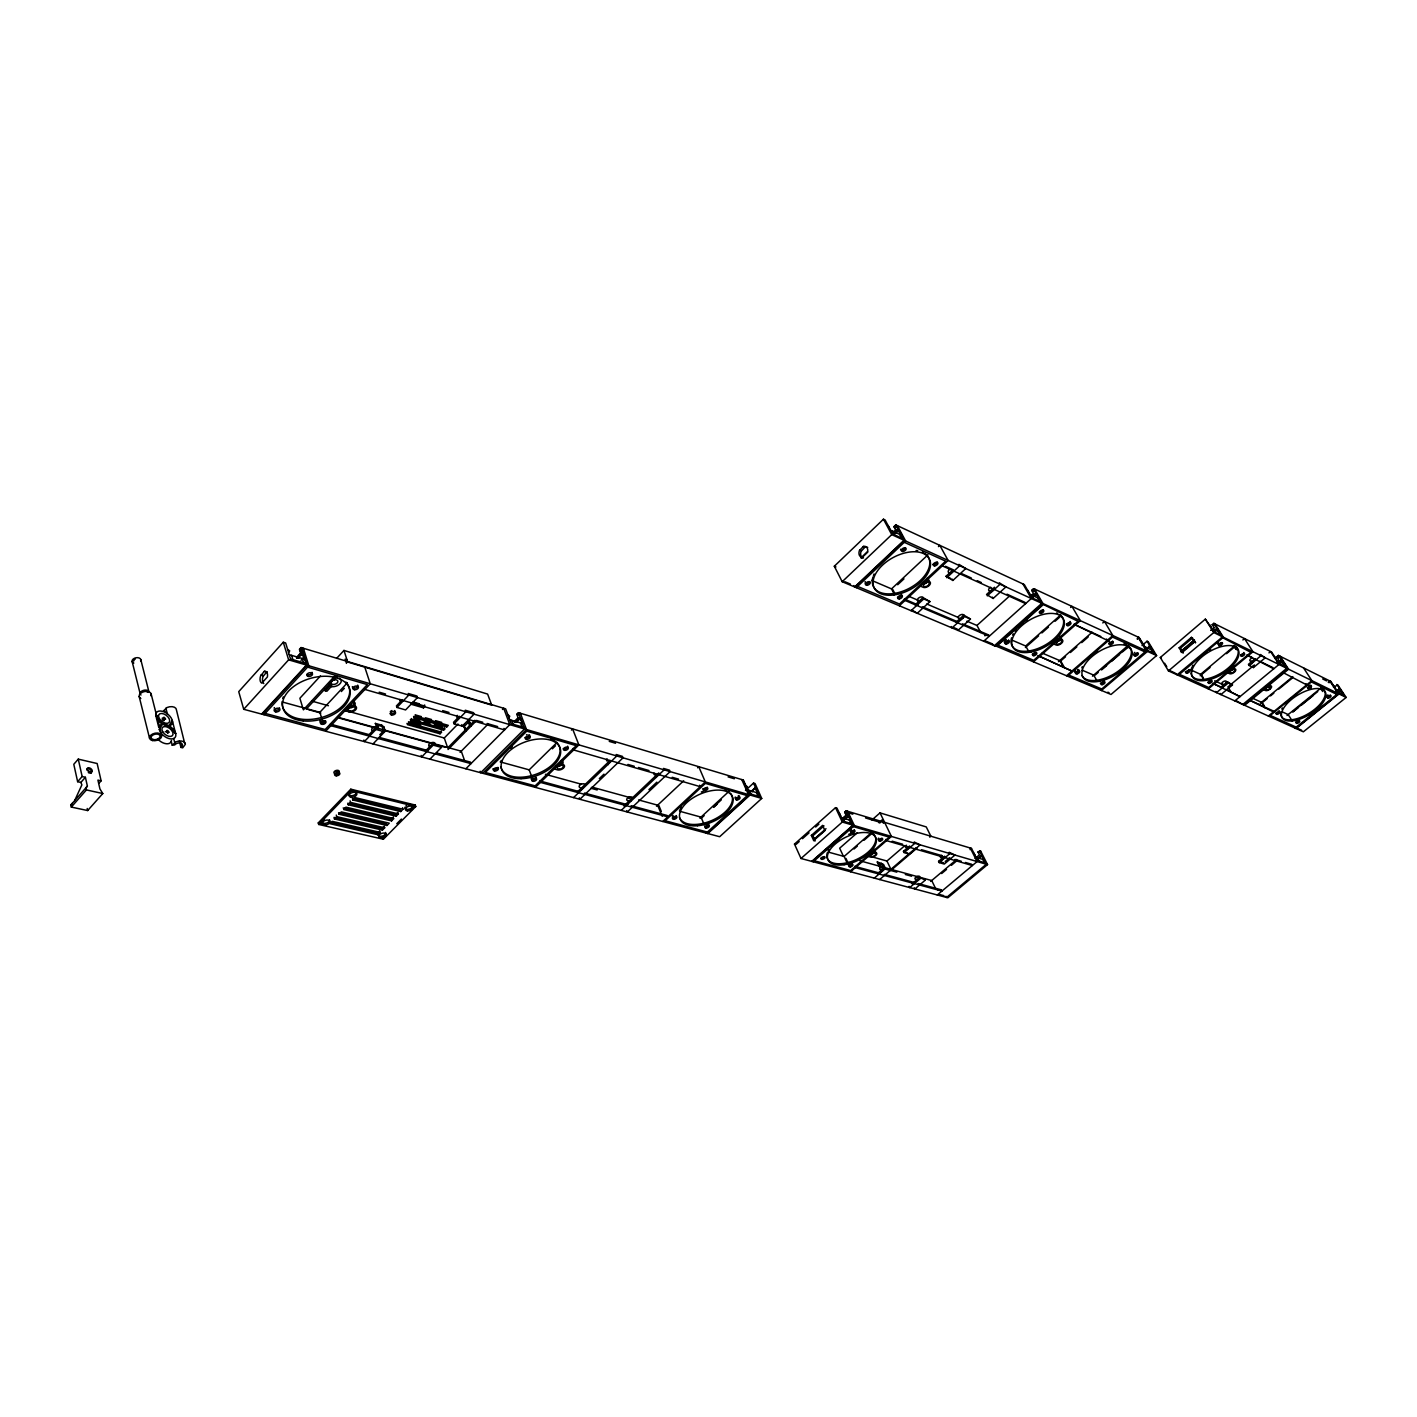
<?xml version="1.0" encoding="UTF-8"?>
<svg xmlns="http://www.w3.org/2000/svg" width="1417" height="1417" viewBox="0 0 1417 1417"><rect width="100%" height="100%" fill="white"/><g stroke="black" fill="none" stroke-linecap="round" stroke-linejoin="round"><path stroke-width="1.5" d="M1028.884 592.519L1027.36 589.862M882.95 867.859L881.48 867.983M975.215 855.744L973.975 853.282M465.13 727.488L466.37 730.959L464.865 730.534L464.067 724.512M840.653 815.909L839.413 813.305M889.61 528.364L888.105 525.548M814.332 839.183L813.145 836.561M746.972 788.189L747.344 786.718L745.767 785.479M167.915 733.404L166.763 731.438L165.222 731.739M267.175 671.924A6.217 3.472 -73.2 0 0 266.679 672.03L263.031 676.494A6.217 3.472 -73.2 0 0 263.792 683.579M867.718 547.476A5.703 4.127 -66.2 0 0 865.008 547.175L863.343 546.431L859.357 550.664A5.721 4.127 -66.2 0 0 861.518 557.164L863.52 557.944M865.008 547.175L861.022 551.408A5.703 4.127 -66.2 0 0 862.67 557.696M74.676 800.605L81.885 784.859L80.875 782.432L85.392 777.278L82.151 776.534L77.634 781.706L80.875 782.432M508.986 717.764L509.73 716.205L507.871 714.788M159.289 729.383L162.583 724.122L156.012 716.4M288.572 652.529L289.706 650.917L287.598 649.323M916.604 877.796L917.49 877.212M77.634 781.706L73.79 764.294L78.272 759.14L97.153 763.515L101.121 780.82L97.915 780.094L99.934 788.95L102.786 793.538L87.677 810.559L71.311 807.07L70.85 804.98L72.302 803.297M85.392 777.278L87.393 786.152L85.941 787.817L86.419 789.924L71.311 807.07M70.85 804.98L87.393 786.152M98.853 783.388L101.121 780.82M184.6 742.969L176.452 710.006A6.66 4.056 -12.6 0 0 166.993 707.544L163.469 710.909L165.116 711.334M180.933 747.414L181.642 746.617A4.198 2.497 -13 0 0 180.579 743.093A4.198 2.497 -13 0 0 174.716 744.917L172.254 745.271L175.832 741.888A6.748 4.021 -13 0 1 185.379 744.244L182.687 747.839L180.933 747.414L179.339 741.215M305.966 663.475L290.52 658.94L285.649 642.946L283.276 642.238L238.729 691.655L243.724 709.297L719.659 836.721L761.726 798.444L755.084 783.566L753.525 783.087L745.484 790.456M264.288 671.339L260.639 675.82A6.217 3.454 -73.2 0 0 261.808 683.153L267.423 676.936A6.217 3.454 -73.2 0 0 264.288 671.339L266.679 672.03M243.724 709.297L288.625 659.844L283.276 642.238M523.989 727.47L511.2 723.715L505.656 708.854L301.042 647.569L299.394 649.376L300.546 653.06L296.454 657.577M301.006 660.357L303.982 657.081L301.573 654.441L299.997 649.553L301.626 647.746L307.046 665.246L262.216 714.257M301.13 653.237L297.021 657.754L298.792 658.267M296.773 658.285L301.236 653.379L303.008 653.91M298.58 657.718L301.573 654.441M261.614 714.097L306.462 665.069L301.042 647.569M263.987 714.717L308.817 665.76L303.397 648.26M320.455 675.944L299.873 698.262L303.397 709.864L334.943 675.838M336.608 658.409L343.959 650.438L487.625 694.082L491.699 705.135L347.714 662.04L343.959 650.438M306.302 709.049L336.75 676.21M330.551 682.427L331.702 686.058L326.866 691.266L325.166 690.788L330.002 685.562L329.523 684.004M323.483 724.034L319.852 712.308L347.378 682.799M341.338 691.549L344.349 688.325M325.662 731.243L370.262 683.756L364.612 666.61M376.337 726.443L377.524 725.203L383.901 726.974L385.07 730.517L383.901 731.757M368.207 735.494L375.452 727.913L375.948 729.454L384.609 731.827L373.025 743.925M402.357 699.697L396.441 705.914L396.955 707.455L405.599 709.935L417.43 697.589L416.899 696.03L408.273 693.498L408.805 695.056L396.955 707.455M375.948 729.454L364.364 741.587L363.868 740.046M379.756 734.821L384.096 730.286L384.609 731.827M410.469 719.747L411.639 718.525L412.046 719.73L444.761 728.976L443.592 730.18L410.877 720.952L410.469 719.747L443.184 728.993L443.592 730.18M412.648 703.611L423.098 706.64L424.675 704.993M408.911 722.989L407.334 724.618L440.067 733.793L441.643 732.182L408.911 722.989L408.503 721.802L420.778 725.238M410.877 720.952L412.046 719.73M414.012 717.675L415.588 716.046L448.303 725.362L446.727 726.974L414.012 717.675L413.605 716.488L446.32 725.787L446.727 726.974M410.965 704.214L423.506 707.845L425.1 706.197L412.56 702.549M318.24 822.923L350.796 789.18L415.27 805.051L415.766 806.556L383.387 839.236L318.701 824.464L318.24 822.923L324.706 824.411M318.701 824.464L351.292 790.721L415.766 806.556M334.465 818.973L336.75 816.617L384.698 827.794L384.22 826.288L381.935 828.591L334.005 817.432L334.465 818.973L382.431 830.096L384.698 827.794M339.035 814.244L341.338 811.888L389.268 823.171L386.983 825.491L339.035 814.244L338.574 812.72L386.487 823.986L386.983 825.491M348.228 804.767L350.548 802.376L398.425 813.907L396.14 816.227L348.228 804.767L347.767 803.226L395.644 814.722L396.14 816.227M352.851 800.003L355.171 797.612L403.03 809.249L400.728 811.569L352.851 800.003L352.372 798.462L400.232 810.063L400.728 811.569M406.927 723.432L439.66 732.607L441.218 730.995M443.184 728.993L444.353 727.789L444.761 728.976M425.472 750.992L432.681 743.624L433.195 745.147L441.449 747.414L429.936 759.158M459.409 716.258L453.546 722.28L454.078 723.804L462.296 726.159L474.057 714.168L473.508 712.662L465.29 710.236L465.839 711.759L454.078 723.804M433.195 745.147L421.681 756.944L421.168 755.42M345.27 710.431L444.265 738.009L457.957 724.016M463.625 727.063L468.389 722.209L468.814 719.677L471.135 726.106L469.629 725.681L468.389 722.209L469.895 722.635M474.872 720.279L447.719 747.91L444.265 738.009M448.038 749.522L475.882 721.218M331.525 822.622L377.4 833.178L379.667 830.893L380.146 832.399L377.878 834.702L329.895 823.684L332.18 821.329L380.146 832.399M343.162 807.973L391.057 819.345L393.359 817.042M395.644 814.722L397.929 812.384L398.425 813.907M391.553 820.868L393.837 818.548L345.925 807.141L343.623 809.514L391.553 820.868L391.057 819.345M460.082 752.374L487.891 724.246M502.486 709.474L503.69 708.252L509.783 724.636L465.856 768.776M385.991 834.613L382.909 837.73L383.387 839.236M396.778 823.72L401.401 819.061M410.647 809.727L415.27 805.051M520.624 718.578L518.091 717.728L516.798 714.274L518.409 712.662L743.358 780.041L749.983 795.008L707.809 833.55L707.242 832.186M514.088 721.749L518.091 717.728M514.796 722.528L519.171 718.136L521.739 721.536M516.62 722.05L519.543 719.127M482.666 773.275L526.504 729.525L520.358 713.247M500.201 761.885L529.179 769.856L557.04 742.437M552.364 748.814L555.429 745.803M571.405 730.074L572.592 728.905L578.88 744.881L535.378 787.374M577.622 791.696L610.018 760.486M573.548 797.594L616.785 755.987L616.2 754.535L622.453 756.377L623.037 757.812L579.854 799.294L579.305 797.842M599.338 778.588L603.961 774.16M1033.861 591.048L1032.834 590.57L1034.552 589.011L1043.195 603.961L995.761 646.311L842.194 581.714L834.312 566.233L883.446 519.207L885.094 519.968L892.621 533.979L903.267 538.867M861.058 557.926L867.735 551.248A5.721 4.127 -66.2 0 0 863.343 546.431M892.675 532.721L895.686 529.869L893.932 526.628L895.739 524.91L1024.332 584.583L1031.948 597.832L1041.034 601.995M861.483 558.103L867.842 552.045M842.194 581.714L891.736 534.634L1043.195 603.961M893.011 534.191L897.528 529.905L898.75 530.472M895.013 533.695L898.024 530.844L897.528 529.905M855.071 587.134L904.436 540.444L896.146 525.087L894.34 526.805L896.093 530.064M623.87 805.954L658.781 772.938M856.311 587.648L905.658 541.011L897.368 525.654M621.248 810.365L664.13 769.856L663.546 768.439L669.533 770.193L670.117 771.61L627.288 811.994L626.721 810.577M648.915 789.641L656.85 782.166M656.496 806.238L683.702 780.767M697.589 767.784L698.758 766.686L705.312 781.918L662.749 821.488M871.614 580.368L891.523 588.887L927.958 554.809M897.687 584.743L903.975 578.862M938.461 546.608L939.808 545.35L948.132 560.459L899.352 605.75M915.099 604.9L923.016 597.584L929.924 601.605L917.26 613.278L911.893 609.965M946.751 577.711L959.699 565.737L958.937 564.373L965.792 568.536L952.879 580.456L945.989 576.329L952.472 570.36M911.06 610.692L923.76 598.948L929.924 601.605M699.892 818.14L729.436 790.934M701.078 818.477L704.178 815.607M713.513 807.017L721.288 799.861M713.92 807.141L717.02 804.271M751.683 790.952L754.765 788.153L755.934 788.49M706.233 833.125L748.406 794.547L741.782 779.58M752.09 791.855L754.765 788.153M707.42 833.444L749.593 794.884L742.969 779.935M955.997 622.276L963.826 615.155L970.468 619.034L957.927 630.406M994.521 587.24L986.533 594.502L993.14 598.47L1005.911 586.904L999.322 582.883L1000.083 584.229L987.295 595.848M970.468 619.034L964.57 616.501L952.029 627.908L951.285 626.562M977.269 625.163L1009.311 596.22M1031.682 590.358L1033.418 588.799L1034.817 589.437L1033.082 590.995L1031.682 590.358L1033.454 593.422L1030.566 596.026M1032.267 596.415L1035.42 593.581L1036.465 594.06M983.699 641.228L1031.293 598.523L1022.915 583.928M1032.78 597.283L1035.916 594.467L1035.42 593.581M1000.437 641.494L1038.023 607.893M1042.664 605.165L997.851 645.178L1033.702 660.304L1078 621.301L1041.902 603.837M975.091 858.489L979.448 854.841L977.996 851.989L980.67 851.121L987.543 864.6L947.814 897.793L800.995 858.489L794.494 844.089L835.534 807.655L836.969 808.08L843.115 821.152L852.343 823.862M799.223 841.574L795.947 844.497L794.494 844.089M802.5 838.669L809.072 832.842M815.643 827.014L818.92 824.109M811.356 835.428L822.568 825.491L824.003 825.898L812.791 835.835L811.356 835.428L813.695 840.529L815.129 840.919L812.791 835.835M1011.72 640.023L1025.66 645.993L1060.678 614.96L1062.431 617.989M1025.412 647.534L1038.608 635.861M1041.902 632.938L1048.491 627.093M1055.08 621.266L1060.022 616.873M1070.632 607.486L1071.925 606.352L1080.303 620.628L1033.454 661.828M814.846 838.581L826.005 828.697M843.115 817.875L846.126 815.218L844.691 812.189L846.197 810.861L971.477 848.376L977.73 860.668L985.683 863.006M813.606 840.086L824.765 830.22M813.695 840.529L824.942 830.592L822.568 825.491M842.708 818.636L846.48 815.324L845.046 812.295L846.551 810.967L853.317 825.279L812.118 861.465M843.08 819.717L848.659 816.05L844.142 820.018M800.995 858.489L842.3 822.055L987.543 864.6M1051.007 643.105L1054.283 640.218M811.764 861.377L852.963 825.172L846.197 810.861M813.199 861.749L854.38 825.597L847.614 811.268L844.691 812.189M857.409 832.665L839.661 848.198L843.186 855.797M871.951 819.947L880.028 812.88L926.257 826.926L930.863 836.207L929.765 837.164M1058.481 661.668L1092.153 632.23M1102.78 622.949L1104.481 621.461L1112.841 635.524L1066.523 675.75M1065.549 656.744L1060.695 660.995L1063.83 666.486M1070.402 652.511L1076.867 646.861M1081.72 642.627L1088.185 636.959M878.735 822.657L882.862 820.248L879.744 822.958M827.989 852.007L844.125 856.453L871.455 832.629M854.044 848.996L857.374 846.091M864.033 840.281L870.693 834.489M850.607 871.774L891.417 836.437L880.028 812.88M1092.472 676.175L1127.897 645.621L1129.65 648.543M1095.004 675.183L1098.228 672.42M1101.452 669.639L1127.224 647.427M1137.16 638.854L1138.825 637.42L1147.203 651.253M1101.753 669.763L1106.588 665.6M1111.424 661.438L1119.465 654.512M1122.689 651.731L1127.525 647.569M1137.461 638.996L1139.144 637.561L1147.504 651.395L1101.434 690.451M878.487 864.441L879.567 863.52L883.517 864.6L884.917 867.523L880.967 866.442L877.3 861.943L879.868 867.381L880.967 866.442M872.057 856.86L886.953 861.022L905.002 845.506M1142.013 645.55L1147.044 641.228L1148.248 641.795L1156.609 655.575L1111.017 694.472L995.531 645.869M878.257 872.943L884.297 867.753L884.917 869.011L890.23 870.481L879.638 879.55M904.081 852.556L914.868 843.31L914.231 842.035L920.129 844.851L909.377 854.079L904.081 852.556L903.461 851.298L909.625 846.002M874.307 878.115L884.917 869.011M1145.839 648.667L1150.073 646.223M1146.335 649.5L1149.665 646.648L1149.169 645.798M916.055 847.791L890.921 869.33L886.953 861.022M1100.513 690.061L1146.282 650.846L1137.922 636.995M890.815 870.516L917.118 847.986M1333.503 687.227L1337.861 684.942L1346.15 697.447L1303.339 731.81L1168.458 670.914L1160.31 657.488L1205.336 619.14L1214.156 631.858L1221.525 635.471M1194.389 642.114L1182.061 652.582L1179.139 647.817L1191.431 637.349L1195.541 642.663L1191.431 637.349M1179.139 647.817L1180.29 648.366L1192.583 637.916M1180.627 651.554L1193.964 640.236M1211.517 630.051L1214.263 627.713L1212.208 624.755L1213.855 623.356L1271.634 652.05L1279.25 663.829L1285.998 667.141M1180.928 651.696L1194.248 640.378M1212.474 624.897L1214.139 623.498L1222.588 636.835L1177.102 674.829L1176.376 673.606M1182.575 651.413L1187.411 647.303M1190.617 644.576L1193.84 641.848M1213.731 624.968L1212.208 624.755M1210.685 630.37L1213.979 627.572M912.105 883.801L919.615 877.442L925.336 880.099L914.851 888.973L914.248 887.715M939.205 862.616L949.886 853.565L949.248 852.308L954.952 855.053L944.289 864.069L939.205 862.616L938.585 861.359L944.678 856.187M920.218 878.699L909.714 887.591L909.112 886.351M1213.271 631.38L1216.92 628.192M1168.458 670.914L1213.802 632.531L1346.15 697.447M945.192 861.536L949.762 857.675M930.65 881.445L956.652 859.481M941.65 873.545L946.521 869.436M951.392 865.326L956.262 861.217M970.025 849.598L971.477 848.376M1178.253 675.342L1223.42 637.243L1214.971 623.923M980.67 851.121L977.996 851.989M977.801 858.082L981.928 855.655L978.722 858.348M978.208 858.897L981.025 855.372M937.275 894.977L977.11 861.554L970.255 848.004M1190.811 669.904L1200.571 674.368L1233.941 646.382L1236.527 649.553L1233.941 646.382M1200.199 675.75L1210.065 667.478M1226.537 653.68L1234.774 646.772M1242.886 639.953L1244.516 638.589L1252.947 651.731L1208.311 688.91M1220.781 687.298L1227.405 681.772L1232.489 684.96L1220.887 694.596L1220.143 693.391M1255.179 658.692L1248.43 664.307L1249.192 665.512L1253.478 667.566L1265.275 657.771L1260.244 654.495L1261.006 655.681L1249.192 665.512M1232.489 684.96L1228.167 682.976L1216.53 692.63L1215.786 691.425M1228.433 686.519L1254.417 664.945M1268.977 652.865L1270.588 651.537L1278.966 664.502L1234.845 700.884M1278.541 659.454L1276.77 656.726L1278.382 655.398L1330.705 681.382L1338.994 693.94L1296.041 728.515L1295.297 727.382L1301.638 730.233M1277.815 657.24L1279.409 655.912L1287.787 668.824L1243.825 704.94M1277.443 662.359L1281.429 660.092L1278.205 662.731M1244.604 705.312L1288.567 669.196L1280.189 656.301M1260.315 703.275L1292.835 676.635M1267.205 698.599L1262.228 702.673L1264.336 705.985M1270.535 695.889L1273.848 693.161M1278.825 689.087L1292.091 678.229M1268.374 716.028L1311.859 680.638L1303.534 667.885M1336.851 694.419L1311.416 681.967L1270.305 715.426L1296.218 727.151M1287.026 715.496L1320.343 688.52L1321.299 688.999M1328.172 682.179L1329.731 680.904L1338.038 693.462L1295.049 728.072M1292.765 711.795L1317.739 691.567M1328.88 682.533L1330.457 681.258L1338.764 693.816L1295.793 728.409M1292.995 711.901L1297.99 707.862M1301.32 705.17L1312.974 695.729M1329.128 682.657L1330.705 681.382M1336.072 691.177L1339.915 689.016M1336.585 691.939L1339.207 688.662M1309.025 715.089L1319.174 706.906M628.918 798.515L629.892 798.125M335.758 771.521L337.813 771.468M164.142 720.58L164.372 719.163L162.158 718.242M984.691 635.684L988.517 634.905L989.261 636.251L905.056 600.471M938.125 890.195L941.331 889.823L941.933 891.063L855.39 867.647L854.788 866.354L880.116 873.226M86.419 789.924L102.786 793.538M265.192 713.406L325.166 729.507L367.357 684.588L307.578 667.124M707.366 832.08L665.14 820.744L705.365 783.371L747.255 795.61M814.297 860.774L850.678 870.552L889.274 837.11L853.247 826.589L852.627 825.279M939.932 894.605L943.952 895.686M368.579 734.484L330.374 724.122L330.87 725.699L470.993 763.621L470.462 762.116L436.507 752.905M379.189 737.371L428.005 750.603M578.083 791.306L539.912 780.962L540.462 782.414L667.726 816.847L667.141 815.466L631.096 805.688M584.442 793.042L626.863 804.537M884.332 874.378L913.876 882.384M918.11 883.535L941.331 889.823M283.577 702.336L319.852 712.308M338.468 717.427L461.269 751.187L464.758 761.106M545.403 774.32L581.395 784.221M591.987 787.126L630.104 797.612M638.571 799.932L657.63 805.175L662.182 816.245M679.947 811.321L701.008 817.113L704.302 824.889M859.942 860.792L931.713 880.542L935.557 888.406M308.375 709.616L320.844 713.052M339.566 718.189L374.92 727.913M385.459 730.8L431.122 743.34M437.339 745.059L445.629 747.344M590.836 788.242L597.195 789.977M890.531 870.428L896.855 872.163M905.304 874.484L911.645 876.22M877.3 861.943L883.517 864.6L882.437 865.539L881.25 863.042M376.993 728.48L375.346 723.396L381.722 725.167L383.901 726.974L382.732 728.214L381.722 725.167M311.563 701.025L328.407 705.719M344.969 710.696L348.883 711.777A4.959 3.011 -16.6 0 0 355.632 709.864A4.959 3.011 -16.6 0 0 354.551 705.755L353.223 701.574A4.959 3.011 -16.5 0 1 354.888 704.887M554.224 768.97L557.483 769.892A4.464 2.533 -20.8 0 0 563.505 768.103A4.464 2.533 -20.8 0 0 563.01 764.489L561.522 760.592A4.464 2.533 -20.8 0 1 562.956 762.753M868.302 856.453L870.693 857.126A3.79 1.86 -25.4 0 0 875.671 855.549A3.79 1.86 -25.4 0 0 875.883 852.627L874.254 849.208M350.637 704.656L354.551 705.755M559.75 763.568L563.01 764.489M873.492 851.954L875.883 852.627M263.367 675.679L260.976 675.006L263.314 675.732M413.693 719.11L419.822 720.846M423.913 721.997L430.042 723.733M434.133 724.902L442.317 727.204M421.327 716.595L415.181 714.841L415.588 716.046M425.401 717.764L431.53 719.517M435.621 720.668L441.75 722.422M330.002 685.562L331.702 686.058M903.461 851.298L909.377 854.079M938.585 861.359L943.669 862.811M364.931 689.441L504.523 729.914L503.974 728.427M972.363 865.539L886.546 840.653L885.926 839.378M379.207 692.187L385.566 694.029M413.055 702L419.397 703.842M442.653 710.608L448.994 712.45M476.484 720.438L482.825 722.28M487.058 723.502L497.633 726.584M627.926 764.436L634.249 766.26M638.465 767.483L649.021 770.547M672.207 777.295L678.53 779.12M892.196 841.202L902.664 844.231M921.511 849.704L942.429 855.779M954.987 859.428L961.275 861.253M965.455 862.475L971.743 864.299M749.38 793.644L759.565 796.637L753.525 783.087M288.625 659.844L761.726 798.444M289.227 654.654L304.655 659.206M509.73 719.747L522.483 723.502M747.769 790.013L757.953 793.006M841.468 817.662L850.696 820.39M976.047 857.391L984.018 859.729M609.257 741.392L615.563 743.27M728.09 776.888L734.36 778.765M846.48 812.278L852.839 814.173M865.539 817.963L880.347 822.391M299.997 649.553L301.75 650.066M516.798 714.274L518.746 714.859M346.846 659.72L345.146 659.206L346.492 663.369M163.486 720.527L162.176 719.57M1102.267 689.831L1101.009 689.317L1101.753 690.575M1107.828 692.187L1109.05 692.7M844.815 581.714L850.413 584.07M953.269 627.394L957.201 629.042M985.825 641.104L991.776 643.619M992.201 643.796L994.362 645.727L1041.796 603.323L1033.418 588.799M1101.735 688.999L1068.755 675.077L1112.522 637.083L1145.007 651.926M857.639 586.39L899.476 604.032L945.635 561.167L904.294 542.304M904.312 599.09L918.358 605.059M922.361 606.759L956.44 621.266M962.462 623.817L988.517 634.905M834.312 566.233L835.977 566.959M1042.221 653.078L1059.721 660.57L1063.618 667.407M1082.039 670.135L1093.694 675.13L1096.829 680.532M908.74 596.274L918.765 600.56M926.789 603.996L958.884 617.741M966.908 621.177L976.951 625.464L980.83 632.549M1053.752 643.973L1056.09 645.001A4.18 2.196 -29.6 0 0 1061.404 643.407A4.18 2.196 -29.6 0 0 1062.059 639.758L1060.04 636.286M920.483 586.142L923.211 587.329A4.481 2.568 -28.5 0 0 929.038 585.646A4.481 2.568 -28.5 0 0 929.41 581.572L927.427 577.906A4.481 2.586 -28.6 0 1 928.224 580.385M926.683 580.368L929.41 581.572M859.641 549.973L861.341 550.664M1059.721 638.73L1062.059 639.758M945.989 576.329L950.594 578.402M942.305 565.879L1025.607 603.624M1179.475 674.315L1208.701 687.528L1250.892 652.351L1221.401 637.083M1168.866 670.223L1175.224 673.093M1236.226 700.671L1242.78 704.479L1286.76 668.31L1278.382 655.398M1100.796 636.446L1073.944 624.242L1107.315 640.342L1106.553 639.049M945.511 566.286L953.446 569.882M961.381 573.495L971.3 577.994M977.252 580.687L981.219 582.493M1006.991 594.184L1024.845 602.296M1222.251 687.67L1212.793 683.366L1239.999 696.633L1226.024 689.406M1214.652 680.833L1224.129 685.19M1251.565 697.766L1261.467 702.318L1264.991 707.88M1282.19 711.83L1288.177 714.575L1292.357 721.094M1146.743 650.137L1154.642 653.751L1147.044 641.228M1042.93 603.518L1156.609 655.575M1160.31 657.488L1161.462 658.019M1144.706 646.772L1152.606 650.403M890.602 530.224L901.265 535.13M1029.911 594.29L1038.998 598.47M893.932 526.628L895.562 527.372M1142.173 642.574L1143.696 645.089M1034.552 589.011L1139.144 637.561M1180.715 649.057L1182.203 651.483M1227.671 672.792L1229.566 673.695A3.826 1.842 -31 0 0 1234.313 672.225A3.826 1.842 -31 0 0 1235.252 668.966L1233.339 668.062M1263.663 689.654L1265.487 690.504A3.755 1.754 -31.1 0 0 1270.093 689.052A3.755 1.754 -31.1 0 0 1271.084 685.917L1269.26 685.049M1273.706 668.842L1246.854 654.973L1252.433 657.683M1322.805 691.531L1320.343 688.52M1259.89 661.314L1272.944 667.655M1338.233 692.789L1344.45 695.836L1336.904 684.464M1212.102 628.617L1219.47 632.23M1277.213 660.676L1283.961 664.006M1336.213 689.742L1342.43 692.807M1322.681 678.956L1326.595 680.886M1276.77 656.726L1278.577 657.63M1209.551 624.56L1211.074 626.987M1274.68 656.744L1276.203 659.1M1333.698 685.934L1335.221 688.219M375.346 723.396L377.524 725.203L378.676 728.763M173.087 730.782L175.637 733.528L172.272 720.474L169.013 725.734L175.637 733.528M1339.703 689.406L1341.421 691.283M1282.934 662.43L1280.649 659.702M1216.583 628.581L1218.443 630.618M1149.665 646.648L1151.596 648.738M1035.916 594.467L1037.988 596.699M898.024 530.844L900.256 533.253M981.432 856.205L983.185 858.1M849.881 818.654L847.596 815.731M755.172 789.056L757.139 791.2M1341.474 692.328L1343.493 695.375M1337.187 690.221L1339.189 693.267M1310.654 680.815L1311.416 681.967M1305.925 683.685L1306.669 684.854L1282.562 672.331M1282.916 663.493L1284.953 666.628M1278.258 661.19L1280.295 664.343M1268.091 685.934L1270.093 689.069M1252.717 666.38L1253.478 667.566M1213.855 623.356L1222.304 636.694M1218.354 631.681L1220.391 634.922M1213.253 629.166L1215.308 632.425M1205.336 619.14L1213.802 632.531M1227.405 681.772L1228.167 682.976M1227.919 686.926L1230.859 691.638M1201.386 674.758L1203.352 677.946M1200.571 674.368L1203.724 679.505M1180.29 648.366L1183.213 653.113M1164.632 663.245L1166.758 666.734M1151.401 649.854L1153.438 653.202M1145.928 647.339L1147.965 650.686M1037.598 597.832L1039.635 601.357M1031.31 594.927L1033.347 598.47M1025.66 645.993L1028.795 651.554M992.378 597.124L993.14 598.47M952.118 579.075L952.879 580.456M963.826 615.155L964.57 616.501M895.739 524.91L904.028 540.267L854.664 586.957L853.937 585.54M899.618 534.368L901.637 538.106M892.249 530.985L894.269 534.74M883.446 519.207L891.736 534.634M923.016 597.584L923.76 598.948M892.692 589.401L894.623 593.068M891.523 588.887L894.233 594.06M979.448 850.767L986.321 864.246L946.574 897.457L945.971 896.235M982.796 859.375L984.461 862.652M977.287 857.746L978.952 861.04M924.716 878.859L925.336 880.099M881.852 819.929L883.482 823.33M889.628 869.206L890.23 870.481M883.234 867.204L883.836 868.462M849.297 819.965L850.926 823.454M842.885 818.087L844.532 821.577M835.534 807.655L842.3 822.055M845.949 858.436L848.34 863.555M844.125 856.453L847.525 863.768M756.395 792.546L758.006 796.177M749.345 790.473L750.957 794.105M699.626 785.248L700.211 786.648L573.672 749.965L573.106 748.495M658.87 805.511L661.314 811.445M518.409 712.662L524.538 728.958L480.7 772.743L480.168 771.255M520.535 722.936L522.023 726.903M511.696 720.332L513.184 724.3M529.179 769.856L533.253 780.767M461.765 724.636L462.296 726.159M439.66 732.607L440.067 733.793M440.917 745.891L441.449 747.414M423.098 706.64L423.506 707.845M402.534 807.725L403.03 809.249M347.555 707.614L348.883 711.777M381.935 828.591L382.431 830.096M377.4 833.178L377.878 834.702M324.688 689.229L325.166 690.788M350.796 789.18L351.292 790.721M350.07 800.853L350.548 802.376M302.282 658.515L303.61 662.784M291.601 655.362L292.912 659.631M336.29 815.076L336.75 816.617M180.579 742.49L181.642 746.617M165.895 708.163L167.454 714.221M173.671 738.47L174.716 742.526M171.209 741.233L172.254 745.271M151.141 693.94L161.662 735.494M156.472 718.26L158.81 727.541M140.797 659.578L148.962 691.957M132.118 661.456L140.194 693.887M139.185 696.579L149.547 738.239M78.272 759.14L82.151 776.534M87.216 808.469L87.677 810.559M1194.372 639.829L1194.531 641.033M1232.436 669.444A2.799 1.346 -31 0 1 1230.611 670.542M1233.8 666.539A3.826 1.842 -31.1 0 1 1233.463 667.726M1251.831 663.741A2.728 1.311 -31.3 0 1 1251.973 662.908M1252.291 662.447A2.728 1.311 -31.3 0 1 1253.266 661.544M1224.625 685.314A2.71 1.293 -30.8 0 1 1226.449 684.322M1223.544 684.376A2.71 1.293 -30.8 0 1 1221.684 683.348A2.71 1.293 -30.8 0 1 1224.873 681.028A2.71 1.293 -30.8 0 1 1226.166 682.463M1251.317 661.048A2.728 1.311 -31.3 0 1 1249.794 660.18A2.728 1.311 -31.3 0 1 1251.849 658.002M1221.56 642.787A2.249 1.098 -31.3 0 1 1219.576 644.239A2.249 1.098 -31.3 0 1 1217.894 644.08M1217.876 643.442A2.249 1.098 -31.3 0 1 1218.372 642.663M1243.825 652.493A2.214 1.063 -31.3 0 1 1243.046 654.193A2.214 1.063 -31.3 0 1 1240.654 655.132M1211.092 679.469A2.179 1.045 -30.7 0 1 1210.543 681.329A2.179 1.045 -30.7 0 1 1207.833 682.144M1209.339 679.682A2.179 1.045 -30.7 0 1 1210.756 679.381M1188.969 669.479A2.214 1.08 -30.6 0 1 1187.712 671.392A2.214 1.08 -30.6 0 1 1185.267 671.835M1234.012 645.461A26.551 12.93 -31 0 1 1222.446 672.26A26.551 12.93 -31 0 1 1190.9 672.933M1190.9 670.914A26.551 12.93 -31 0 1 1191.768 667.566M1192.282 666.38A26.551 12.93 -31 0 1 1192.919 665.175M1196.444 660.251A26.551 12.93 -31 0 1 1198.764 657.807M1205.849 652.174A26.551 12.93 -31 0 1 1207.426 651.165M1209.038 650.208A26.551 12.93 -31 0 1 1210.667 649.305M1218.992 645.851A26.551 12.93 -31 0 1 1220.622 645.39M1268.25 686.342A2.728 1.275 -31.1 0 1 1265.842 687.582M1310.69 685.084A2.125 0.974 -31.5 0 1 1309.538 686.873A2.125 0.974 -31.5 0 1 1307.218 687.422M1308.422 685.297A2.125 0.974 -31.5 0 1 1308.901 685.049M1330.262 695.109A2.09 0.939 -31.5 0 1 1328.756 696.597A2.09 0.939 -31.5 0 1 1326.897 696.951M1327.127 695.552A2.09 0.939 -31.5 0 1 1327.942 694.897M1298.804 720.686A2.072 0.939 -31 0 1 1295.917 722.245M1295.864 720.792A2.072 0.939 -31 0 1 1296.236 720.456M1278.984 710.608A2.09 0.956 -30.9 0 1 1278.311 712.273A2.09 0.956 -30.9 0 1 1275.885 713.141M1323.177 689.193A25.099 11.407 -31.2 0 1 1306.527 714.699A25.099 11.407 -31.2 0 1 1280.809 712.096M1281.8 709.031A25.099 11.407 -31.2 0 1 1282.35 707.933M1285.485 703.434A25.099 11.407 -31.2 0 1 1286.512 702.283M1288.779 700.033A25.099 11.407 -31.2 0 1 1290.019 698.918M1294.111 695.765A25.099 11.407 -31.2 0 1 1295.563 694.791M1309.45 688.414A25.099 11.407 -31.2 0 1 1310.938 688.042M1320.786 687.936A25.099 11.407 -31.2 0 1 1322.486 688.697M341.001 679.735A7.067 4.357 -16.1 0 1 338.681 684.854A7.067 4.357 -16.1 0 1 331.064 686.607M333.509 677.84A7.067 4.357 -16.1 0 1 337.707 677.627M339.407 678.194A7.067 4.357 -16.1 0 1 340.611 679.15M332.34 680.621A3.596 2.214 -16.1 0 1 337.848 681.17A3.596 2.214 -16.1 0 1 333.278 684.464A3.596 2.214 -16.1 0 1 331.915 680.939M334.589 679.558A3.596 2.214 -16.1 0 1 332.446 680.142M394.475 710.555A2.71 1.63 -17.5 0 1 394.103 713.141A2.71 1.63 -17.5 0 1 390.242 713.318M390.313 711.635A2.71 1.63 -17.5 0 1 391.96 710.555M159.094 727.328A9.706 5.668 38 0 1 171.581 727.559A9.706 5.668 38 0 1 172.467 738.895A9.706 5.668 38 0 1 159.253 729.436M155.941 716.311A9.671 5.615 37.9 0 1 166.196 713.017A9.671 5.615 37.9 0 1 170.394 725.398A9.671 5.615 37.9 0 1 156.331 717.463M171.51 740.471A9.689 5.686 38 0 1 166.25 743.748A9.689 5.686 38 0 1 157.588 738.93M157.783 716.205A6.447 3.755 37.9 0 1 158.031 715.656M140.974 695.003A4.481 2.763 -11.9 0 1 143.259 690.416A4.481 2.763 -11.9 0 1 148.998 692.382M132.525 662.235A4.446 2.781 -11.5 0 1 136.156 657.736A4.446 2.781 -11.5 0 1 140.602 660.907M133.836 663.085A4.446 2.781 -11.5 0 1 132.879 662.571M139.752 697.642A6.129 3.755 -11.9 0 1 144.764 691.496A6.129 3.755 -11.9 0 1 150.875 695.747M140.85 698.475A6.129 3.755 -11.9 0 1 140.23 698.103M146.766 691.496A2.852 1.754 -11.9 0 1 147.368 692.275M133.694 661.137A2.816 1.771 -11.5 0 1 133.836 660.198M134.172 659.755A2.816 1.771 -11.5 0 1 135.288 659.029M1059.898 639.864A3.029 1.612 -29.6 0 1 1056.09 641.83M1060.554 636.658A4.162 2.196 -29.6 0 1 1060.571 638.5M1058.34 640.006A3.029 1.612 -29.6 0 1 1057.667 640.413M1043.036 609.824A2.444 1.328 -29.8 0 1 1039.423 612.038M1070.083 621.425A2.409 1.275 -30 0 1 1069.162 623.533A2.409 1.275 -30 0 1 1066.346 624.242M1035.986 652.582A2.373 1.258 -29.2 0 1 1032.267 654.3M1008.55 639.899A2.409 1.293 -29 0 1 1006.247 642.574A2.409 1.293 -29 0 1 1004.494 641.122M1005.273 640.289A2.409 1.293 -29 0 1 1006.353 639.687M1061.528 616.076A28.925 15.481 -29.5 0 1 1039.936 647.675A28.925 15.481 -29.5 0 1 1011.561 637.774M1012.553 635.099A28.925 15.481 -29.5 0 1 1013.244 633.753M1014.962 630.99A28.925 15.481 -29.5 0 1 1015.989 629.609M1025.837 620.628A28.925 15.481 -29.5 0 1 1027.52 619.512M1056.497 612.959A28.925 15.481 -29.5 0 1 1057.72 613.402M1059.845 614.571A28.925 15.481 -29.5 0 1 1060.748 615.279M1112.593 641.051A2.356 1.204 -30.2 0 1 1111.158 642.964A2.356 1.204 -30.2 0 1 1108.714 643.389M1108.891 641.688A2.356 1.204 -30.2 0 1 1109.316 641.299M1137.585 652.688A2.32 1.169 -30.3 0 1 1135.194 654.725A2.32 1.169 -30.3 0 1 1133.458 653.928M1134.291 652.741A2.32 1.169 -30.3 0 1 1134.769 652.387M1104.268 680.957A2.285 1.151 -29.7 0 1 1102.709 682.959A2.285 1.151 -29.7 0 1 1100.283 683.118M1077.398 669.621A2.32 1.187 -29.5 0 1 1078.798 670.914A2.32 1.187 -29.5 0 1 1075.68 672.65A2.32 1.187 -29.5 0 1 1075.379 670.755M1128.145 645.709A27.826 14.205 -29.9 0 1 1115.693 672.898A27.826 14.205 -29.9 0 1 1081.95 675.519M1081.826 667.956A27.826 14.205 -29.9 0 1 1082.287 666.716M1087.459 658.958A27.826 14.205 -29.9 0 1 1091.373 655.185M1095.961 651.714A27.826 14.205 -29.9 0 1 1097.59 650.651M1123.858 643.903A27.826 14.205 -29.9 0 1 1126.196 644.629M927.444 581.82A3.259 1.878 -28.6 0 1 923.353 583.963M927.409 579.801A3.259 1.878 -28.6 0 1 927.71 580.191M926.47 581.484A3.259 1.878 -28.6 0 1 924.362 582.812M991.457 591.792A3.135 1.736 -29.4 0 1 992.732 590.836M960.602 619.902A3.1 1.718 -28.7 0 1 961.718 618.892M962.426 618.503A3.1 1.718 -28.7 0 1 963.17 618.219M958.423 618.255A3.1 1.718 -28.7 0 1 960.46 614.889A3.1 1.718 -28.7 0 1 963.808 615.74M990.022 590.995A3.117 1.754 -29.4 0 1 988.623 589.578A3.117 1.754 -29.4 0 1 990.713 587.24M918.659 601.251A3.171 1.807 -28.3 0 1 917.72 599.001A3.171 1.807 -28.3 0 1 921.44 596.911A3.171 1.807 -28.3 0 1 923.034 598.806M950.4 572.751A3.188 1.824 -29.1 0 1 948.186 571.6A3.188 1.824 -29.1 0 1 950.311 568.925M905.374 547.67A2.639 1.559 -28.6 0 1 903.019 549.92A2.639 1.559 -28.6 0 1 900.574 549.265M937.186 562A2.586 1.506 -28.9 0 1 935.557 563.966A2.586 1.506 -28.9 0 1 933.006 564.338M901.407 594.361A2.568 1.47 -28 0 1 900.592 596.646A2.568 1.47 -28 0 1 897.51 597.372M869.524 581.572A2.604 1.523 -27.6 0 1 867.682 583.485A2.604 1.523 -27.6 0 1 865.185 583.627M864.955 582.068A2.604 1.523 -27.6 0 1 865.291 581.59M926.807 555.057A31.156 18.155 -28.3 0 1 904.507 590.535A31.156 18.155 -28.3 0 1 872.961 576.967M873.457 575.479A31.156 18.155 -28.3 0 1 874.094 573.956M916.055 550.487A31.156 18.155 -28.3 0 1 917.755 550.699M922.272 551.992A31.156 18.155 -28.3 0 1 923.583 552.612M924.77 553.338A31.156 18.155 -28.3 0 1 925.85 554.153M385.601 832.417A3.932 2.196 -17.5 0 1 381.279 836.278A3.932 2.196 -17.5 0 1 379.118 833.037M329.576 819.823A4.038 2.285 -16.4 0 1 326.831 822.976A4.038 2.285 -16.4 0 1 322.12 822.604M322.031 820.833A4.038 2.285 -16.4 0 1 324.086 819.115M410.452 804.537A3.95 2.232 -17.9 0 1 412.188 807.105A3.95 2.232 -17.9 0 1 407.494 809.408A3.95 2.232 -17.9 0 1 404.943 807.229M405.864 805.972A3.95 2.232 -17.9 0 1 406.644 805.423M356.411 792.847A4.056 2.338 -16.8 0 1 352.39 795.645A4.056 2.338 -16.8 0 1 348.582 794.228M348.919 792.935A4.056 2.338 -16.8 0 1 349.45 792.298M353.152 790.721A4.056 2.338 -16.8 0 1 356.446 792.209M874.324 852.219A2.763 1.364 -25.4 0 1 870.853 854.008M875.086 849.846A3.79 1.86 -25.4 0 1 875.015 850.909M873.014 852.237A2.763 1.364 -25.4 0 1 872.394 852.609M942.358 859.534A2.639 1.258 -26.2 0 1 943.226 858.72M916.02 879.319A2.604 1.24 -25.8 0 1 915.329 877.69A2.604 1.24 -25.8 0 1 918.677 876.131A2.604 1.24 -25.8 0 1 919.35 877.743M941.65 857.728A2.639 1.258 -26.2 0 1 940.41 857.002A2.639 1.258 -26.2 0 1 941.579 855.39M907.305 849.438A2.692 1.311 -25.9 0 1 907.695 848.996M881.268 872.234A2.675 1.293 -25.4 0 1 882.065 870.994M882.596 870.605A2.675 1.293 -25.4 0 1 883.198 870.268M880.789 869.684A2.657 1.293 -25.4 0 1 880.046 868.019A2.657 1.293 -25.4 0 1 883.446 866.425A2.657 1.293 -25.4 0 1 884.208 868.09M906.154 847.579A2.675 1.311 -25.9 0 1 906.543 845.205M854.362 829.618A2.214 1.116 -25.3 0 1 852.414 831.673A2.214 1.116 -25.3 0 1 850.271 831.07M851.015 830.008A2.214 1.116 -25.3 0 1 851.458 829.689M881.994 838.244A2.179 1.08 -25.6 0 1 878.965 839.891A2.179 1.08 -25.6 0 1 878.699 838.138M852.379 863.697A2.161 1.063 -25 0 1 850.271 865.504A2.161 1.063 -25 0 1 848.358 864.937M824.304 856.577A2.196 1.098 -24.7 0 1 821.152 858.064M872.978 833.692A26.321 13.09 -25.1 0 1 854.734 860.261A26.321 13.09 -25.1 0 1 827.28 852.751M828.201 850.537A26.321 13.09 -25.1 0 1 828.821 849.403M836.083 841.539A26.321 13.09 -25.1 0 1 838.935 839.466M848.694 834.347A26.321 13.09 -25.1 0 1 850.43 833.692M871.189 832.629A26.321 13.09 -25.1 0 1 872.128 833.125M335.014 773.647A2.763 1.612 -16.4 0 1 334.536 771.326A2.763 1.612 -16.4 0 1 338.486 770.494A2.763 1.612 -16.4 0 1 338.273 772.973M87.11 768.74A2.905 1.789 36.4 0 1 90.741 770.086A2.905 1.789 36.4 0 1 90.794 772.956M89.643 773.062A2.905 1.789 36.4 0 1 88.315 772.566M86.898 769.768A8.856 5.455 36.3 0 1 91.042 773.275M562.035 764.241A3.259 1.842 -20.8 0 1 559.201 766.172A3.259 1.842 -20.8 0 1 556.279 765.747M561.964 762.789A3.259 1.842 -20.8 0 1 562.195 763.214M560.707 764.312A3.259 1.842 -20.8 0 1 557.643 765.375M655.451 777.366A3.064 1.683 -22.5 0 1 657.949 775.134M628.333 803.829A3.047 1.665 -22 0 1 630.937 800.835M628.262 800.694A3.047 1.665 -22 0 1 626.899 798.851A3.047 1.665 -22 0 1 630.406 796.868A3.047 1.665 -22 0 1 632.389 798.373M655.681 774.993A3.064 1.7 -22.5 0 1 654.087 773.097M608.318 764.595A3.135 1.771 -21.8 0 1 609.859 761.761M580.651 789.995A3.117 1.736 -21.2 0 1 583.361 787.817M580.138 787.622A3.117 1.736 -21.2 0 1 580.421 784.664A3.117 1.736 -21.2 0 1 584.902 784.433M607.185 761.088A3.135 1.771 -21.7 0 1 607.114 758.839M528.913 734.626A2.621 1.523 -20.2 0 1 528.789 737.053A2.621 1.523 -20.2 0 1 525.052 737.531M526.451 734.856A2.621 1.523 -20.2 0 1 527.106 734.626M567.632 746.174A2.568 1.47 -21 0 1 566.428 748.353A2.568 1.47 -21 0 1 563.275 748.619M535.98 777.225A2.551 1.452 -20.3 0 1 533.855 779.74A2.551 1.452 -20.3 0 1 531.251 778.588M497.881 767.341A2.604 1.488 -19.6 0 1 495.649 769.36A2.604 1.488 -19.6 0 1 492.939 768.811M555.978 741.782A31.085 17.819 -20.3 0 1 540.214 772.548A31.085 17.819 -20.3 0 1 500.839 766.934M500.839 761.744A31.085 17.819 -20.3 0 1 501.211 760.38M510.563 748.141A31.085 17.819 -20.3 0 1 512.175 746.918M550.77 738.966A31.085 17.819 -20.3 0 1 552.24 739.55M553.604 740.205A31.085 17.819 -20.3 0 1 554.844 740.967M707.26 787.161A2.391 1.293 -23.3 0 1 705.223 789.074A2.391 1.293 -23.3 0 1 702.797 788.72M738.346 795.628A2.356 1.258 -23.8 0 1 739.178 797.204A2.356 1.258 -23.8 0 1 736.149 798.603A2.356 1.258 -23.8 0 1 735.317 797.045M708.447 824.021A2.338 1.24 -23.1 0 1 707.915 825.881A2.338 1.24 -23.1 0 1 705.011 826.642M676.334 815.572A2.373 1.275 -22.7 0 1 675.059 817.379A2.373 1.275 -22.7 0 1 672.384 817.786M672.278 816.192A2.373 1.275 -22.7 0 1 673.164 815.483M730.393 793.166A28.411 15.18 -23.2 0 1 713.743 819.611A28.411 15.18 -23.2 0 1 679.505 817.609M679.487 810.896A28.411 15.18 -23.2 0 1 679.947 809.656M680.532 808.416A28.411 15.18 -23.2 0 1 681.24 807.159M701.326 791.997A28.411 15.18 -23.2 0 1 703.204 791.288M725.327 789.924A28.411 15.18 -23.2 0 1 726.567 790.42M353.701 706.268A3.613 2.196 -16.5 0 1 347.626 707.278M352.054 706.268A3.613 2.196 -16.5 0 1 347.82 706.605M353.471 702.956A3.613 2.196 -16.5 0 1 353.807 703.452M429.989 746.6A3.365 1.966 -18.3 0 1 429.227 744.049A3.365 1.966 -18.3 0 1 433.478 742.455A3.365 1.966 -18.3 0 1 434.966 744.74M458.205 718.029A3.383 2.019 -18.9 0 1 457.248 715.337M371.909 730.375A3.454 2.055 -17.1 0 1 374.92 726.832A3.454 2.055 -17.1 0 1 378.109 729.117M400.196 701.008A3.472 2.108 -17.7 0 1 399.948 699.413M312.023 672.296A2.923 1.824 -15.5 0 1 310.234 674.527A2.923 1.824 -15.5 0 1 306.887 674.457M357.722 685.12A2.869 1.754 -16.6 0 1 355.596 688.007A2.869 1.754 -16.6 0 1 352.39 686.607M325.485 720.668A2.834 1.718 -16 0 1 321.73 722.794A2.834 1.718 -16 0 1 320.49 720.332M279.468 707.88A2.905 1.771 -14.9 0 1 277.519 710.023A2.905 1.771 -14.9 0 1 274.243 709.828M274.066 708.057A2.905 1.771 -14.9 0 1 274.491 707.597M345.978 682.073A34.628 21.166 -15.7 0 1 322.775 717.126A34.628 21.166 -15.7 0 1 282.107 701.574M282.727 698.457A34.628 21.166 -15.7 0 1 283.294 696.881M335.882 774.231C338.574 776.87 339.035 770.901 335.882 774.231M168.871 732.199C164.85 734.006 166.799 727.204 168.871 732.199M165.523 719.11C161.503 720.863 163.469 714.15 165.523 719.11M526.752 731.172L485.322 772.495L535.148 785.868L576.276 745.643L526.752 731.172M1071.943 671.056L1038.2 655.717L1071.943 671.056M1272.714 710.714L1249.015 699.892L1273.458 711.883L1272.714 710.714M1231.497 673.075A2.745 1.311 -31 0 0 1234.827 670.082A2.745 1.311 -31 0 0 1230.895 670.808A2.745 1.311 -31 0 0 1231.497 673.075M1209.091 679.735A26.569 12.912 -31 0 0 1238.245 649.765A26.569 12.912 -31 0 0 1198.605 659.95A26.569 12.912 -31 0 0 1209.091 679.735M1220.09 645.532A2.249 1.098 -31.3 0 0 1222.499 642.981A2.249 1.098 -31.3 0 0 1219.151 643.885A2.249 1.098 -31.3 0 0 1220.09 645.532M1241.841 656.319A2.214 1.063 -31.3 0 0 1244.675 653.945A2.214 1.063 -31.3 0 0 1241.629 654.335A2.214 1.063 -31.3 0 0 1241.841 656.319M1209.339 683.419A2.179 1.045 -30.7 0 0 1212.155 681.116A2.179 1.045 -30.7 0 0 1209.126 681.488A2.179 1.045 -30.7 0 0 1209.339 683.419M1187.18 673.164A2.214 1.08 -30.6 0 0 1189.713 670.684A2.214 1.08 -30.6 0 0 1186.436 671.428A2.214 1.08 -30.6 0 0 1187.18 673.164M1267.365 689.902A2.675 1.258 -31.1 0 0 1270.642 686.997A2.675 1.258 -31.1 0 0 1266.833 687.723A2.675 1.258 -31.1 0 0 1267.365 689.902M1297.051 719.995A25.116 11.389 -31.2 0 0 1325.426 692.222A25.116 11.389 -31.2 0 0 1288.602 702.07A25.116 11.389 -31.2 0 0 1297.051 719.995M1309.095 688.609A2.125 0.974 -31.4 0 0 1311.433 686.235A2.125 0.974 -31.4 0 0 1308.316 687.103A2.125 0.974 -31.4 0 0 1309.095 688.609M1328.331 698.156A2.09 0.939 -31.5 0 0 1331.077 695.96A2.09 0.939 -31.5 0 0 1328.26 696.349A2.09 0.939 -31.5 0 0 1328.331 698.156M1297.051 723.378A2.072 0.939 -31 0 0 1299.761 721.218A2.072 0.939 -31 0 0 1296.962 721.59A2.072 0.939 -31 0 0 1297.051 723.378M1277.408 714.274A2.09 0.956 -30.9 0 0 1279.87 711.972A2.09 0.956 -30.9 0 0 1276.823 712.698A2.09 0.956 -30.9 0 0 1277.408 714.274M391.57 714.983A2.71 1.63 -17.5 0 0 395.591 712.822A2.71 1.63 -17.5 0 0 391.712 712.043A2.71 1.63 -17.5 0 0 391.57 714.983M162.689 731.739A6.465 3.79 38 0 0 172.378 735.689A6.465 3.79 38 0 0 167.33 727.08A6.465 3.79 38 0 0 162.689 731.739M159.359 718.614A6.447 3.737 37.9 0 0 169.013 722.581A6.447 3.737 37.9 0 0 164 714.026A6.447 3.737 37.9 0 0 159.359 718.614M152.434 740.542A6.217 3.72 -12.5 0 0 161.715 736.078A6.217 3.72 -12.5 0 0 152.646 733.971A6.217 3.72 -12.5 0 0 152.434 740.542M152.965 739.479A4.552 2.728 -12.5 0 0 160.068 736.521A4.552 2.728 -12.5 0 0 153.762 734.591A4.552 2.728 -12.5 0 0 152.965 739.479M1058.251 644.345A2.976 1.576 -29.6 0 0 1061.705 641.015A2.976 1.576 -29.6 0 0 1057.241 641.795A2.976 1.576 -29.6 0 0 1058.251 644.345M1031.275 651.962A28.942 15.481 -29.5 0 0 1063.494 619.194A28.942 15.481 -29.5 0 0 1019.443 627.89A28.942 15.481 -29.5 0 0 1031.275 651.962M1040.68 613.384A2.444 1.328 -29.8 0 0 1043.815 610.762A2.444 1.328 -29.8 0 0 1040.326 610.993A2.444 1.328 -29.8 0 0 1040.68 613.384M1068.011 625.659A2.409 1.275 -30 0 0 1070.986 623.037A2.409 1.275 -30 0 0 1067.497 623.427A2.409 1.275 -30 0 0 1068.011 625.659M1033.896 655.699A2.373 1.258 -29.2 0 0 1036.854 653.131A2.373 1.258 -29.2 0 0 1033.383 653.52A2.373 1.258 -29.2 0 0 1033.896 655.699M1006.159 644.027A2.409 1.293 -29 0 0 1009.382 641.547A2.409 1.293 -29 0 0 1005.999 641.618A2.409 1.293 -29 0 0 1006.159 644.027M1099.84 681.17A27.826 14.205 -29.9 0 0 1131.474 650.066A27.826 14.205 -29.9 0 0 1089.744 658.657A27.826 14.205 -29.9 0 0 1099.84 681.17M1110.308 644.806A2.356 1.204 -30.2 0 0 1113.355 642.326A2.356 1.204 -30.2 0 0 1110.078 642.574A2.356 1.204 -30.2 0 0 1110.308 644.806M1135.442 656.106A2.32 1.169 -30.3 0 0 1138.347 653.609A2.32 1.169 -30.3 0 0 1135.052 654.016A2.32 1.169 -30.3 0 0 1135.442 656.106M1102.125 684.659A2.285 1.151 -29.7 0 0 1105.012 682.232A2.285 1.151 -29.7 0 0 1101.735 682.622A2.285 1.151 -29.7 0 0 1102.125 684.659M1077.079 673.854A2.32 1.187 -29.5 0 0 1079.648 671.251A2.32 1.187 -29.5 0 0 1076.123 672.03A2.32 1.187 -29.5 0 0 1077.079 673.854M925.567 586.638A3.206 1.842 -28.5 0 0 929.145 582.972A3.206 1.842 -28.5 0 0 924.203 583.751A3.206 1.842 -28.5 0 0 925.567 586.638M893.968 594.963A31.174 18.155 -28.3 0 0 929.658 559.644A31.174 18.155 -28.3 0 0 881.711 565.914A31.174 18.155 -28.3 0 0 893.968 594.963M902.824 551.496A2.639 1.559 -28.6 0 0 906.118 548.627A2.639 1.559 -28.6 0 0 902.204 548.822A2.639 1.559 -28.6 0 0 902.824 551.496M934.777 565.861A2.586 1.506 -28.9 0 0 937.895 562.974A2.586 1.506 -28.9 0 0 933.998 563.346A2.586 1.506 -28.9 0 0 934.777 565.861M899.246 598.895A2.568 1.47 -28 0 0 902.346 596.079A2.568 1.47 -28 0 0 898.467 596.433A2.568 1.47 -28 0 0 899.246 598.895M866.867 585.274A2.604 1.523 -27.6 0 0 870.268 582.546A2.604 1.523 -27.6 0 0 866.478 582.546A2.604 1.523 -27.6 0 0 866.867 585.274M407.37 810.878A3.95 2.232 -17.9 0 0 412.985 807.566A3.95 2.232 -17.9 0 0 407.14 806.946A3.95 2.232 -17.9 0 0 407.37 810.878M324.759 824.96A4.038 2.285 -16.4 0 0 330.055 821.364A4.038 2.285 -16.4 0 0 323.678 821.152A4.038 2.285 -16.4 0 0 324.759 824.96M380.819 837.801A3.932 2.179 -17.5 0 0 386.274 834.471A3.932 2.179 -17.5 0 0 380.358 833.993A3.932 2.179 -17.5 0 0 380.819 837.801M351.363 797.257A4.074 2.338 -16.8 0 0 356.925 793.75A4.074 2.338 -16.8 0 0 350.69 793.254A4.074 2.338 -16.8 0 0 351.363 797.257M872.093 856.541A2.71 1.328 -25.4 0 0 875.795 853.973A2.71 1.328 -25.4 0 0 871.951 854.114A2.71 1.328 -25.4 0 0 872.093 856.541M844.125 864.724A26.338 13.072 -25.1 0 0 875.883 837.925A26.338 13.072 -25.1 0 0 835.658 843.682A26.338 13.072 -25.1 0 0 844.125 864.724M852.219 833.161A2.214 1.116 -25.3 0 0 854.982 830.911A2.214 1.116 -25.3 0 0 851.617 831.318A2.214 1.116 -25.3 0 0 852.219 833.161M880.063 841.149A2.196 1.08 -25.6 0 0 882.667 838.899A2.196 1.08 -25.6 0 0 879.319 839.431A2.196 1.08 -25.6 0 0 880.063 841.149M850.359 866.903A2.161 1.063 -25 0 0 852.945 864.707A2.161 1.063 -25 0 0 849.615 865.22A2.161 1.063 -25 0 0 850.359 866.903M822.197 859.375A2.196 1.098 -24.7 0 0 825.066 857.232A2.196 1.098 -24.7 0 0 821.789 857.48A2.196 1.098 -24.7 0 0 822.197 859.375M336.254 775.808A2.763 1.612 -16.4 0 0 339.85 773.31A2.763 1.612 -16.4 0 0 335.51 773.133A2.763 1.612 -16.4 0 0 336.254 775.808M87.5 770.175A2.905 1.789 36.4 0 0 91.946 771.822A2.905 1.789 36.4 0 0 89.678 767.961A2.905 1.789 36.4 0 0 87.5 770.175M559.148 769.218A3.188 1.807 -20.8 0 0 563.258 766.154A3.188 1.807 -20.8 0 0 558.333 766.19A3.188 1.807 -20.8 0 0 559.148 769.218M521.031 778.695A31.085 17.819 -20.3 0 0 560.193 748.424A31.085 17.819 -20.3 0 0 511.466 749.345A31.085 17.819 -20.3 0 0 521.031 778.695M526.557 739.355A2.621 1.523 -20.2 0 0 530.259 737.035A2.621 1.523 -20.2 0 0 526.415 736.645A2.621 1.523 -20.2 0 0 526.557 739.355M564.816 750.372A2.568 1.47 -21 0 0 568.323 747.999A2.568 1.47 -21 0 0 564.48 747.786A2.568 1.47 -21 0 0 564.816 750.372M533.146 781.352A2.551 1.452 -20.3 0 0 536.653 779.049A2.551 1.452 -20.3 0 0 532.827 778.836A2.551 1.452 -20.3 0 0 533.146 781.352M494.604 770.99A2.604 1.488 -19.6 0 0 498.412 768.811A2.604 1.488 -19.6 0 0 494.692 768.28A2.604 1.488 -19.6 0 0 494.604 770.99M697.483 825.739A28.429 15.162 -23.2 0 0 732.624 797.275A28.429 15.162 -23.2 0 0 688.768 800.906A28.429 15.162 -23.2 0 0 697.483 825.739M704.94 790.651A2.391 1.293 -23.3 0 0 707.809 788.206A2.391 1.293 -23.3 0 0 704.054 788.596A2.391 1.293 -23.3 0 0 704.94 790.651M736.751 799.967A2.356 1.258 -23.8 0 0 740.064 797.806A2.356 1.258 -23.8 0 0 736.716 797.665A2.356 1.258 -23.8 0 0 736.751 799.967M706.056 828.077A2.338 1.24 -23.1 0 0 709.35 825.952A2.338 1.24 -23.1 0 0 706.02 825.828A2.338 1.24 -23.1 0 0 706.056 828.077M673.907 819.309A2.373 1.275 -22.7 0 0 676.901 816.971A2.373 1.275 -22.7 0 0 673.252 817.202A2.373 1.275 -22.7 0 0 673.907 819.309M349.91 710.98A3.542 2.143 -16.6 0 0 355.171 708.199A3.542 2.143 -16.6 0 0 350.07 707.136A3.542 2.143 -16.6 0 0 349.91 710.98M303.203 720.916A34.646 21.149 -15.8 0 0 349.928 690.238A34.646 21.149 -15.8 0 0 295.94 684.925A34.646 21.149 -15.8 0 0 303.203 720.916M308.534 676.458A2.923 1.824 -15.5 0 0 312.519 673.89A2.923 1.824 -15.5 0 0 307.967 673.358A2.923 1.824 -15.5 0 0 308.534 676.458M354.657 689.742A2.869 1.754 -16.6 0 0 358.43 687.103A2.869 1.754 -16.6 0 0 353.931 686.784A2.869 1.754 -16.6 0 0 354.657 689.742M322.208 724.37A2.852 1.718 -16 0 0 325.945 721.802A2.852 1.718 -16 0 0 321.464 721.483A2.852 1.718 -16 0 0 322.208 724.37M275.819 711.883A2.905 1.771 -14.9 0 0 279.928 709.474A2.905 1.771 -14.9 0 0 275.518 708.801A2.905 1.771 -14.9 0 0 275.819 711.883"/></g></svg>
